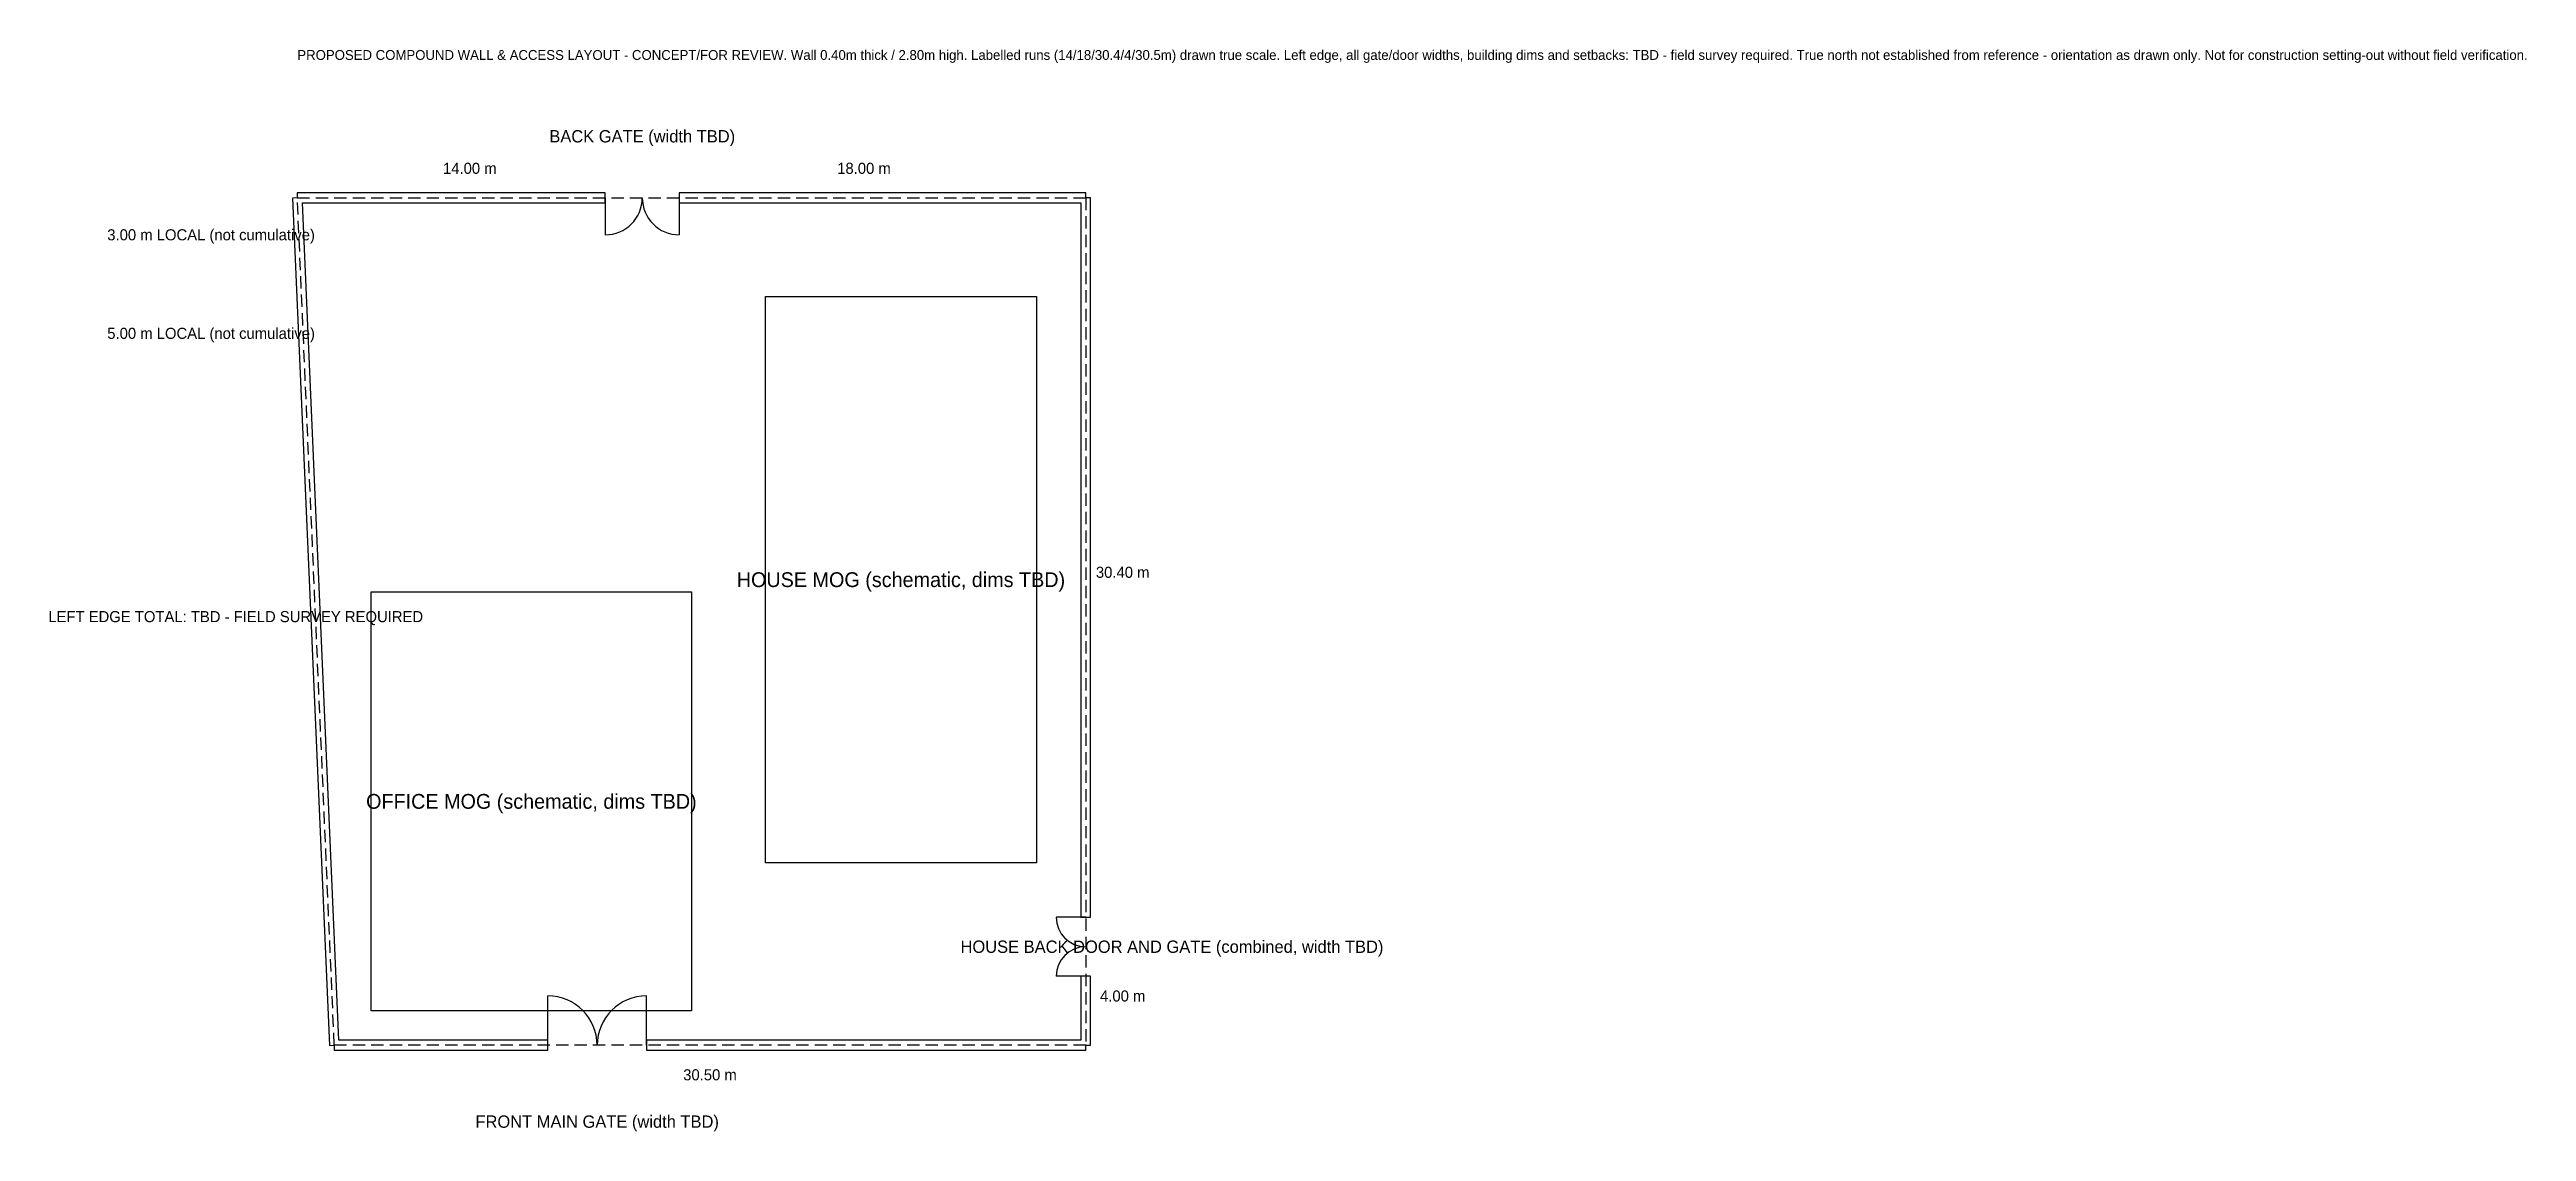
# Model space of a CAD drawing. Header units: metres. Extents: x -10 to 90, y -38 to 6.
import ezdxf
from ezdxf.enums import TextEntityAlignment as Align

# ---------------------------------------------------------------- set-up
doc = ezdxf.new("R2010")
doc.units = ezdxf.units.M
doc.linetypes.add('DASHED', pattern=[0.75, 0.5, -0.25])
for name, color, linetype in [('BUILDING_HOUSE_MOG', 2, 'Continuous'), ('BUILDING_OFFICE_MOG', 2, 'Continuous'), ('DIMENSIONS', 8, 'Continuous'), ('GATES', 7, 'Continuous'), ('TEXT', 7, 'Continuous'), ('WALL', 1, 'Continuous'), ('WALL_CENTERLINE', 1, 'DASHED')]:
    doc.layers.add(name, color=color, linetype=linetype)

msp = doc.modelspace()

# ---------------------------------------------------------------- linework, layer by layer
at = {"layer": 'BUILDING_HOUSE_MOG'}
msp.add_lwpolyline([(19, -4), (30, -4), (30, -27), (19, -27)], close=True, dxfattribs=at)
at = {"layer": 'BUILDING_OFFICE_MOG'}
msp.add_lwpolyline([(3, -16), (16, -16), (16, -33), (3, -33)], close=True, dxfattribs=at)
at = {"layer": 'GATES'}
for p, q in [((12.5, 0), (12.5, -1.5)), ((15.5, 0), (15.5, -1.5)), ((32, -29.2), (30.8, -29.2)), ((32, -31.6), (30.8, -31.6)), ((10.17, -34.4), (10.17, -32.4)), ((14.17, -34.4), (14.17, -32.4))]:
    msp.add_line(p, q, dxfattribs=at)
for centre, radius, start, end in [((12.5, 0), 1.5, -90, 0), ((15.5, 0), 1.5, -180, -90), ((32, -29.2), 1.2, -180, -90), ((32, -31.6), 1.2, 90, 180), ((10.17, -34.4), 2, 0, 90), ((14.17, -34.4), 2, 90, 180)]:
    msp.add_arc(centre, radius, start, end, dxfattribs=at)
at = {"layer": 'WALL'}
for points in [[(0, 0), (-0.2, -0.01), (1.3, -34.41), (1.5, -34.4), (1.5, -34.6), (10.17, -34.6), (10.17, -34.2), (1.69, -34.2), (0.21, -0.2), (12.5, -0.2), (12.5, 0.2), (0, 0.2), (0, 0)], [(31.8, -0.2), (31.8, -29.2), (32.2, -29.2), (32.2, 0), (32, 0), (32, 0.2), (15.5, 0.2), (15.5, -0.2), (31.8, -0.2)], [(14.17, -34.2), (14.17, -34.6), (32, -34.6), (32, -34.4), (32.2, -34.4), (32.2, -31.6), (31.8, -31.6), (31.8, -34.2), (14.17, -34.2)]]:
    msp.add_lwpolyline(points, close=True, dxfattribs=at)
at = {"layer": 'WALL_CENTERLINE'}
msp.add_lwpolyline([(0, 0), (32, 0), (32, -34.4), (1.5, -34.4), (0, 0)], close=True, dxfattribs=at)

# ---------------------------------------------------------------- texts
at = {"layer": 'DIMENSIONS'}
for s, p in [('14.00 m', (7, 1.2)), ('18.00 m', (23, 1.2)), ('3.00 m LOCAL (not cumulative)', (-3.5, -1.5)), ('5.00 m LOCAL (not cumulative)', (-3.5, -5.5)), ('30.40 m', (33.5, -15.2)), ('LEFT EDGE TOTAL: TBD - FIELD SURVEY REQUIRED', (-2.5, -17)), ('4.00 m', (33.5, -32.4)), ('30.50 m', (16.75, -35.6))]:
    msp.add_text(s, height=0.45, dxfattribs=at).set_placement(p, align=Align.MIDDLE_CENTER)
at = {"layer": 'TEXT'}
msp.add_text('PROPOSED COMPOUND WALL & ACCESS LAYOUT - CONCEPT/FOR REVIEW. Wall 0.40m thick / 2.80m high. Labelled runs (14/18/30.4/4/30.5m) drawn true scale. Left edge, all gate/door widths, building dims and setbacks: TBD - field survey required. True north not established from reference - orientation as drawn only. Not for construction setting-out without field verification.', height=0.4, dxfattribs=at).set_placement((0, 6), align=Align.TOP_LEFT)
for s, height, p in [('BACK GATE (width TBD)', 0.5, (14, 2.5)), ('HOUSE MOG (schematic, dims TBD)', 0.6, (24.5, -15.5)), ('OFFICE MOG (schematic, dims TBD)', 0.6, (9.5, -24.5)), ('HOUSE BACK DOOR AND GATE (combined, width TBD)', 0.5, (35.5, -30.4)), ('FRONT MAIN GATE (width TBD)', 0.5, (12.17, -37.5))]:
    msp.add_text(s, height=height, dxfattribs=at).set_placement(p, align=Align.MIDDLE_CENTER)

doc.saveas('drawing.dxf')
